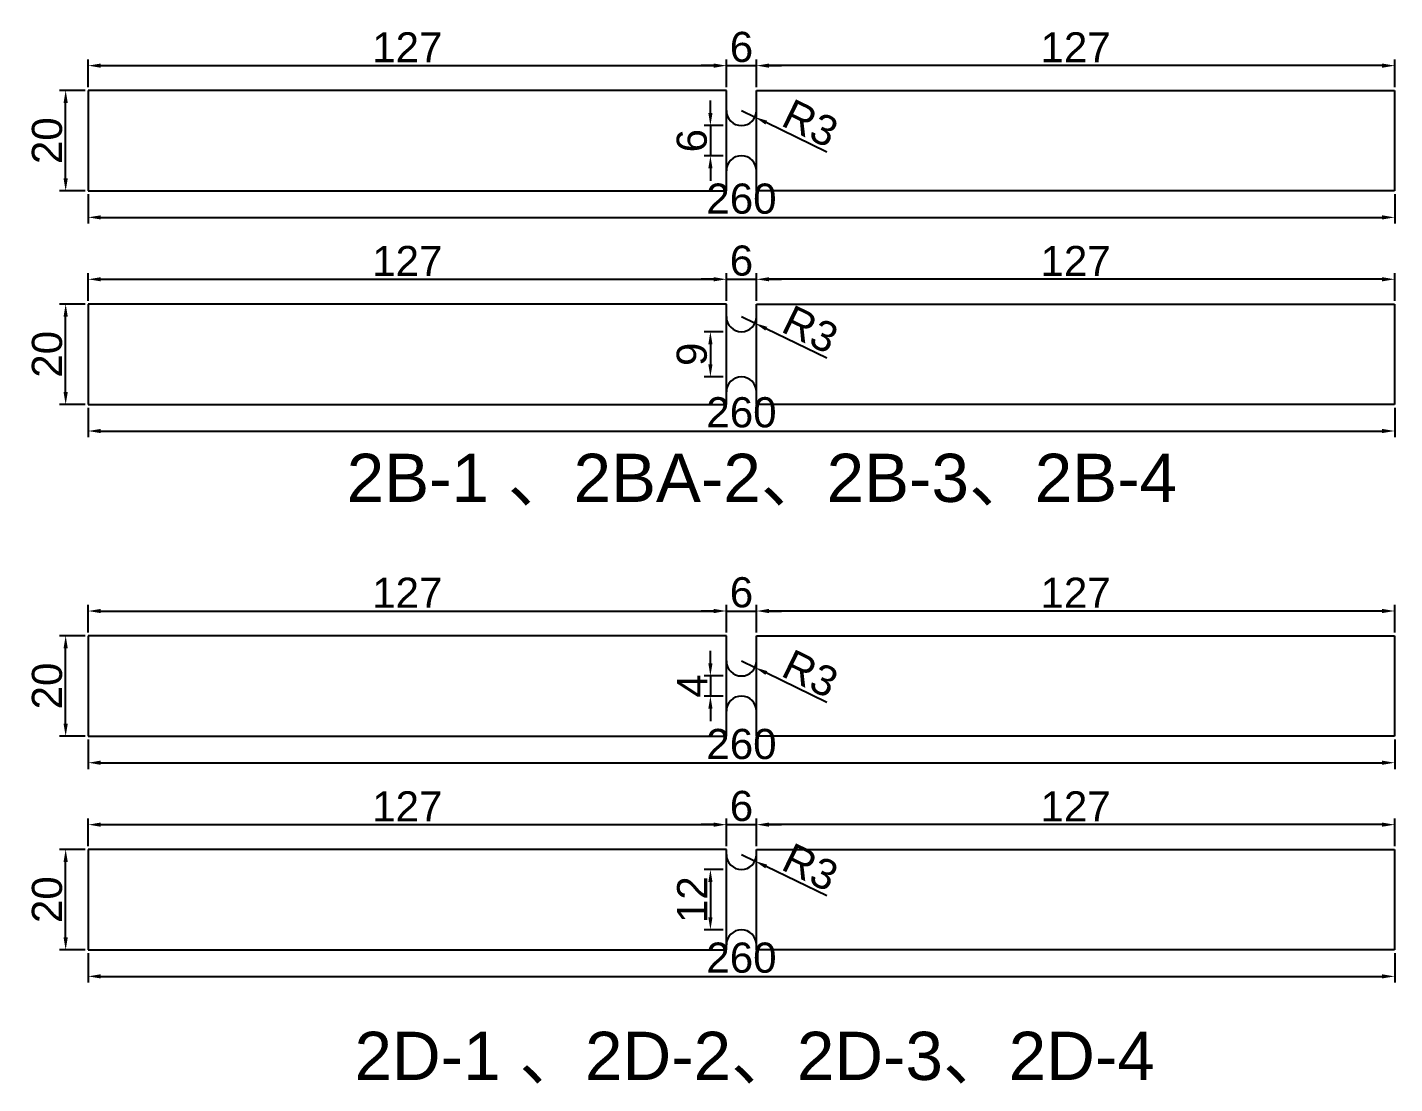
# Model space of a CAD drawing. Header units: millimetres. Extents: x 2230 to 5132, y 147 to 2048.
# Drawn here: x 2686.6 to 2958.7, y 1766.2 to 1976.5 of the extents above; entities that cross this region are included whole.
import ezdxf

# ---------------------------------------------------------------- set-up
doc = ezdxf.new("R2010")
doc.units = ezdxf.units.MM
doc.layers.add('尺寸标注', color=6, linetype='Continuous')
doc.layers.add('标号', color=4, linetype='Continuous')
doc.styles.get("Standard").update_dxf_attribs({"font": 'arial.ttf'})
doc.dimstyles.new('ISO-25-old', dxfattribs={"dimtxt": 6, "dimasz": 2.5, "dimexe": 1.25, "dimexo": 0.625, "dimtad": 1, "dimtxsty": 'Standard', "dimcen": 2.5, "dimadec": 0, "dimazin": 0, "dimtfac": 1, "dimtmove": 0, "dimatfit": 3, "dimfxl": 1, "dimarcsym": 0})

# ---------------------------------------------------------------- blocks, each defined once
blk = doc.blocks.new('*D13')
at = {"layer": 'Defpoints', "color": 0, "transparency": 16777216}
for p in [(2694.26, 1963.9), (2698.75, 1963.9), (2698.75, 1943.9)]:
    blk.add_point(p, dxfattribs=at)
at = {"layer": '尺寸标注', "color": 0, "lineweight": -2, "transparency": 16777216}
for p, q in [((2698.12, 1963.9), (2693.01, 1963.9)), ((2694.26, 1946.4), (2694.26, 1961.4)), ((2698.12, 1943.9), (2693.01, 1943.9))]:
    blk.add_line(p, q, dxfattribs=at)
at = {"layer": '尺寸标注', "color": 0, "transparency": 16777216}
for points in [[(2693.84, 1961.4), (2694.68, 1961.4), (2694.26, 1963.9)], [(2693.84, 1946.4), (2694.68, 1946.4), (2694.26, 1943.9)]]:
    blk.add_solid(points, dxfattribs=at)
at = {"layer": '尺寸标注', "color": 0, "transparency": 16777216, "insert": (2690.57, 1953.9), "char_height": 6, "attachment_point": 5, "rotation": 90}
blk.add_mtext('20', dxfattribs=at)
blk = doc.blocks.new('*D14')
at = {"layer": 'Defpoints', "color": 0, "transparency": 16777216}
for p in [(2825.75, 1956.9), (2822.57, 1950.9), (2825.75, 1950.9)]:
    blk.add_point(p, dxfattribs=at)
at = {"layer": '尺寸标注', "color": 0, "lineweight": -2, "transparency": 16777216}
for p, q in [((2822.57, 1959.4), (2822.57, 1961.9)), ((2825.12, 1956.9), (2821.32, 1956.9)), ((2822.57, 1956.9), (2822.57, 1950.9)), ((2825.12, 1950.9), (2821.32, 1950.9)), ((2822.57, 1948.4), (2822.57, 1945.9))]:
    blk.add_line(p, q, dxfattribs=at)
at = {"layer": '尺寸标注', "color": 0, "transparency": 16777216}
for points in [[(2822.16, 1959.4), (2822.99, 1959.4), (2822.57, 1956.9)], [(2822.16, 1948.4), (2822.99, 1948.4), (2822.57, 1950.9)]]:
    blk.add_solid(points, dxfattribs=at)
at = {"layer": '尺寸标注', "color": 0, "transparency": 16777216, "insert": (2818.89, 1953.9), "char_height": 6, "attachment_point": 5, "rotation": 90}
blk.add_mtext('6', dxfattribs=at)
blk = doc.blocks.new('*D15')
at = {"layer": 'Defpoints', "color": 0, "transparency": 16777216}
for p in [(2828.75, 1959.9), (2831.45, 1958.59)]:
    blk.add_point(p, dxfattribs=at)
at = {"layer": '尺寸标注', "color": 0, "lineweight": -2, "transparency": 16777216}
for p, q in [((2828.75, 1959.9), (2831.45, 1958.59)), ((2845.77, 1951.64), (2833.69, 1957.5))]:
    blk.add_line(p, q, dxfattribs=at)
at = {"layer": '尺寸标注', "color": 0, "transparency": 16777216}
blk.add_solid([(2833.88, 1957.88), (2833.51, 1957.13), (2831.45, 1958.59)], dxfattribs=at)
at = {"layer": '尺寸标注', "color": 0, "transparency": 16777216, "insert": (2842.47, 1957.35), "char_height": 6, "attachment_point": 5, "rotation": 334.116}
blk.add_mtext('R3', dxfattribs=at)
blk = doc.blocks.new('*D17')
at = {"layer": 'Defpoints', "color": 0, "transparency": 16777216}
for p in [(2831.75, 1968.84), (2825.75, 1963.9), (2831.75, 1963.9)]:
    blk.add_point(p, dxfattribs=at)
at = {"layer": '尺寸标注', "color": 0, "lineweight": -2, "transparency": 16777216}
for p, q in [((2823.25, 1968.84), (2820.75, 1968.84)), ((2825.75, 1964.53), (2825.75, 1970.09)), ((2825.75, 1968.84), (2831.75, 1968.84)), ((2831.75, 1964.53), (2831.75, 1970.09)), ((2834.25, 1968.84), (2836.75, 1968.84))]:
    blk.add_line(p, q, dxfattribs=at)
at = {"layer": '尺寸标注', "color": 0, "transparency": 16777216}
for points in [[(2823.25, 1969.26), (2823.25, 1968.42), (2825.75, 1968.84)], [(2834.25, 1969.26), (2834.25, 1968.42), (2831.75, 1968.84)]]:
    blk.add_solid(points, dxfattribs=at)
at = {"layer": '尺寸标注', "color": 0, "transparency": 16777216, "insert": (2828.75, 1972.53), "char_height": 6, "attachment_point": 5}
blk.add_mtext('6', dxfattribs=at)
blk = doc.blocks.new('*D18')
at = {"layer": 'Defpoints', "color": 0, "transparency": 16777216}
for p in [(2694.26, 1921.38), (2698.75, 1921.38), (2698.75, 1901.38)]:
    blk.add_point(p, dxfattribs=at)
at = {"layer": '尺寸标注', "color": 0, "lineweight": -2, "transparency": 16777216}
for p, q in [((2698.12, 1921.38), (2693.01, 1921.38)), ((2694.26, 1903.88), (2694.26, 1918.88)), ((2698.12, 1901.38), (2693.01, 1901.38))]:
    blk.add_line(p, q, dxfattribs=at)
at = {"layer": '尺寸标注', "color": 0, "transparency": 16777216}
for points in [[(2693.84, 1918.88), (2694.68, 1918.88), (2694.26, 1921.38)], [(2693.84, 1903.88), (2694.68, 1903.88), (2694.26, 1901.38)]]:
    blk.add_solid(points, dxfattribs=at)
at = {"layer": '尺寸标注', "color": 0, "transparency": 16777216, "insert": (2690.57, 1911.38), "char_height": 6, "attachment_point": 5, "rotation": 90}
blk.add_mtext('20', dxfattribs=at)
blk = doc.blocks.new('*D19')
at = {"layer": 'Defpoints', "color": 0, "transparency": 16777216}
for p in [(2825.75, 1915.88), (2822.57, 1906.88), (2825.75, 1906.88)]:
    blk.add_point(p, dxfattribs=at)
at = {"layer": '尺寸标注', "color": 0, "lineweight": -2, "transparency": 16777216}
for p, q in [((2825.12, 1915.88), (2821.32, 1915.88)), ((2822.57, 1913.38), (2822.57, 1909.38)), ((2825.12, 1906.88), (2821.32, 1906.88))]:
    blk.add_line(p, q, dxfattribs=at)
at = {"layer": '尺寸标注', "color": 0, "transparency": 16777216}
for points in [[(2822.16, 1913.38), (2822.99, 1913.38), (2822.57, 1915.88)], [(2822.16, 1909.38), (2822.99, 1909.38), (2822.57, 1906.88)]]:
    blk.add_solid(points, dxfattribs=at)
at = {"layer": '尺寸标注', "color": 0, "transparency": 16777216, "insert": (2818.89, 1911.38), "char_height": 6, "attachment_point": 5, "rotation": 90}
blk.add_mtext('9', dxfattribs=at)
blk = doc.blocks.new('*D20')
at = {"layer": 'Defpoints', "color": 0, "transparency": 16777216}
for p in [(2828.75, 1918.88), (2831.45, 1917.57)]:
    blk.add_point(p, dxfattribs=at)
at = {"layer": '尺寸标注', "color": 0, "lineweight": -2, "transparency": 16777216}
for p, q in [((2828.75, 1918.88), (2831.45, 1917.57)), ((2845.77, 1910.62), (2833.69, 1916.48))]:
    blk.add_line(p, q, dxfattribs=at)
at = {"layer": '尺寸标注', "color": 0, "transparency": 16777216}
blk.add_solid([(2833.88, 1916.85), (2833.51, 1916.1), (2831.45, 1917.57)], dxfattribs=at)
at = {"layer": '尺寸标注', "color": 0, "transparency": 16777216, "insert": (2842.47, 1916.32), "char_height": 6, "attachment_point": 5, "rotation": 334.116}
blk.add_mtext('R3', dxfattribs=at)
blk = doc.blocks.new('*D22')
at = {"layer": 'Defpoints', "color": 0, "transparency": 16777216}
for p in [(2831.75, 1926.31), (2825.75, 1921.38), (2831.75, 1921.38)]:
    blk.add_point(p, dxfattribs=at)
at = {"layer": '尺寸标注', "color": 0, "lineweight": -2, "transparency": 16777216}
for p, q in [((2825.75, 1922), (2825.75, 1927.56)), ((2831.75, 1922), (2831.75, 1927.56)), ((2823.25, 1926.31), (2820.75, 1926.31)), ((2825.75, 1926.31), (2831.75, 1926.31)), ((2834.25, 1926.31), (2836.75, 1926.31))]:
    blk.add_line(p, q, dxfattribs=at)
at = {"layer": '尺寸标注', "color": 0, "transparency": 16777216}
for points in [[(2823.25, 1926.73), (2823.25, 1925.9), (2825.75, 1926.31)], [(2834.25, 1926.73), (2834.25, 1925.9), (2831.75, 1926.31)]]:
    blk.add_solid(points, dxfattribs=at)
at = {"layer": '尺寸标注', "color": 0, "transparency": 16777216, "insert": (2828.75, 1930), "char_height": 6, "attachment_point": 5}
blk.add_mtext('6', dxfattribs=at)
blk = doc.blocks.new('*D33')
at = {"layer": 'Defpoints', "color": 0, "transparency": 16777216}
for p in [(2694.26, 1855.35), (2698.75, 1855.35), (2698.75, 1835.35)]:
    blk.add_point(p, dxfattribs=at)
at = {"layer": '尺寸标注', "color": 0, "lineweight": -2, "transparency": 16777216}
for p, q in [((2698.12, 1855.35), (2693.01, 1855.35)), ((2694.26, 1837.85), (2694.26, 1852.85)), ((2698.12, 1835.35), (2693.01, 1835.35))]:
    blk.add_line(p, q, dxfattribs=at)
at = {"layer": '尺寸标注', "color": 0, "transparency": 16777216}
for points in [[(2693.84, 1852.85), (2694.68, 1852.85), (2694.26, 1855.35)], [(2693.84, 1837.85), (2694.68, 1837.85), (2694.26, 1835.35)]]:
    blk.add_solid(points, dxfattribs=at)
at = {"layer": '尺寸标注', "color": 0, "transparency": 16777216, "insert": (2690.57, 1845.35), "char_height": 6, "attachment_point": 5, "rotation": 90}
blk.add_mtext('20', dxfattribs=at)
blk = doc.blocks.new('*D34')
at = {"layer": 'Defpoints', "color": 0, "transparency": 16777216}
for p in [(2825.75, 1847.35), (2822.57, 1843.35), (2825.75, 1843.35)]:
    blk.add_point(p, dxfattribs=at)
at = {"layer": '尺寸标注', "color": 0, "lineweight": -2, "transparency": 16777216}
for p, q in [((2822.57, 1849.85), (2822.57, 1852.35)), ((2825.12, 1847.35), (2821.32, 1847.35)), ((2822.57, 1847.35), (2822.57, 1843.35)), ((2825.12, 1843.35), (2821.32, 1843.35)), ((2822.57, 1840.85), (2822.57, 1838.35))]:
    blk.add_line(p, q, dxfattribs=at)
at = {"layer": '尺寸标注', "color": 0, "transparency": 16777216}
for points in [[(2822.16, 1849.85), (2822.99, 1849.85), (2822.57, 1847.35)], [(2822.16, 1840.85), (2822.99, 1840.85), (2822.57, 1843.35)]]:
    blk.add_solid(points, dxfattribs=at)
at = {"layer": '尺寸标注', "color": 0, "transparency": 16777216, "insert": (2818.95, 1845.35), "char_height": 6, "attachment_point": 5, "rotation": 90}
blk.add_mtext('4', dxfattribs=at)
blk = doc.blocks.new('*D35')
at = {"layer": 'Defpoints', "color": 0, "transparency": 16777216}
for p in [(2828.75, 1850.35), (2831.45, 1849.04)]:
    blk.add_point(p, dxfattribs=at)
at = {"layer": '尺寸标注', "color": 0, "lineweight": -2, "transparency": 16777216}
for p, q in [((2828.75, 1850.35), (2831.45, 1849.04)), ((2845.77, 1842.08), (2833.69, 1847.95))]:
    blk.add_line(p, q, dxfattribs=at)
at = {"layer": '尺寸标注', "color": 0, "transparency": 16777216}
blk.add_solid([(2833.88, 1848.32), (2833.51, 1847.57), (2831.45, 1849.04)], dxfattribs=at)
at = {"layer": '尺寸标注', "color": 0, "transparency": 16777216, "insert": (2842.47, 1847.79), "char_height": 6, "attachment_point": 5, "rotation": 334.116}
blk.add_mtext('R3', dxfattribs=at)
blk = doc.blocks.new('*D37')
at = {"layer": 'Defpoints', "color": 0, "transparency": 16777216}
for p in [(2831.75, 1860.28), (2825.75, 1855.35), (2831.75, 1855.35)]:
    blk.add_point(p, dxfattribs=at)
at = {"layer": '尺寸标注', "color": 0, "lineweight": -2, "transparency": 16777216}
for p, q in [((2825.75, 1855.97), (2825.75, 1861.53)), ((2831.75, 1855.97), (2831.75, 1861.53)), ((2823.25, 1860.28), (2820.75, 1860.28)), ((2825.75, 1860.28), (2831.75, 1860.28)), ((2834.25, 1860.28), (2836.75, 1860.28))]:
    blk.add_line(p, q, dxfattribs=at)
at = {"layer": '尺寸标注', "color": 0, "transparency": 16777216}
for points in [[(2823.25, 1860.7), (2823.25, 1859.86), (2825.75, 1860.28)], [(2834.25, 1860.7), (2834.25, 1859.86), (2831.75, 1860.28)]]:
    blk.add_solid(points, dxfattribs=at)
at = {"layer": '尺寸标注', "color": 0, "transparency": 16777216, "insert": (2828.75, 1863.97), "char_height": 6, "attachment_point": 5}
blk.add_mtext('6', dxfattribs=at)
blk = doc.blocks.new('*D38')
at = {"layer": 'Defpoints', "color": 0, "transparency": 16777216}
for p in [(2694.26, 1812.82), (2698.75, 1812.82), (2698.75, 1792.82)]:
    blk.add_point(p, dxfattribs=at)
at = {"layer": '尺寸标注', "color": 0, "lineweight": -2, "transparency": 16777216}
for p, q in [((2698.12, 1812.82), (2693.01, 1812.82)), ((2694.26, 1795.32), (2694.26, 1810.32)), ((2698.12, 1792.82), (2693.01, 1792.82))]:
    blk.add_line(p, q, dxfattribs=at)
at = {"layer": '尺寸标注', "color": 0, "transparency": 16777216}
for points in [[(2693.84, 1810.32), (2694.68, 1810.32), (2694.26, 1812.82)], [(2693.84, 1795.32), (2694.68, 1795.32), (2694.26, 1792.82)]]:
    blk.add_solid(points, dxfattribs=at)
at = {"layer": '尺寸标注', "color": 0, "transparency": 16777216, "insert": (2690.57, 1802.82), "char_height": 6, "attachment_point": 5, "rotation": 90}
blk.add_mtext('20', dxfattribs=at)
blk = doc.blocks.new('*D39')
at = {"layer": 'Defpoints', "color": 0, "transparency": 16777216}
for p in [(2825.75, 1808.82), (2822.57, 1796.82), (2825.75, 1796.82)]:
    blk.add_point(p, dxfattribs=at)
at = {"layer": '尺寸标注', "color": 0, "lineweight": -2, "transparency": 16777216}
for p, q in [((2825.12, 1808.82), (2821.32, 1808.82)), ((2822.57, 1806.32), (2822.57, 1799.32)), ((2825.12, 1796.82), (2821.32, 1796.82))]:
    blk.add_line(p, q, dxfattribs=at)
at = {"layer": '尺寸标注', "color": 0, "transparency": 16777216}
for points in [[(2822.16, 1806.32), (2822.99, 1806.32), (2822.57, 1808.82)], [(2822.16, 1799.32), (2822.99, 1799.32), (2822.57, 1796.82)]]:
    blk.add_solid(points, dxfattribs=at)
at = {"layer": '尺寸标注', "color": 0, "transparency": 16777216, "insert": (2818.94, 1802.82), "char_height": 6, "attachment_point": 5, "rotation": 90}
blk.add_mtext('12', dxfattribs=at)
blk = doc.blocks.new('*D40')
at = {"layer": 'Defpoints', "color": 0, "transparency": 16777216}
for p in [(2828.75, 1811.82), (2831.45, 1810.51)]:
    blk.add_point(p, dxfattribs=at)
at = {"layer": '尺寸标注', "color": 0, "lineweight": -2, "transparency": 16777216}
for p, q in [((2828.75, 1811.82), (2831.45, 1810.51)), ((2845.77, 1803.56), (2833.69, 1809.42))]:
    blk.add_line(p, q, dxfattribs=at)
at = {"layer": '尺寸标注', "color": 0, "transparency": 16777216}
blk.add_solid([(2833.88, 1809.79), (2833.51, 1809.04), (2831.45, 1810.51)], dxfattribs=at)
at = {"layer": '尺寸标注', "color": 0, "transparency": 16777216, "insert": (2842.47, 1809.26), "char_height": 6, "attachment_point": 5, "rotation": 334.116}
blk.add_mtext('R3', dxfattribs=at)
blk = doc.blocks.new('*D42')
at = {"layer": 'Defpoints', "color": 0, "transparency": 16777216}
for p in [(2831.75, 1817.75), (2825.75, 1812.82), (2831.75, 1812.82)]:
    blk.add_point(p, dxfattribs=at)
at = {"layer": '尺寸标注', "color": 0, "lineweight": -2, "transparency": 16777216}
for p, q in [((2823.25, 1817.75), (2820.75, 1817.75)), ((2825.75, 1813.44), (2825.75, 1819)), ((2825.75, 1817.75), (2831.75, 1817.75)), ((2831.75, 1813.44), (2831.75, 1819)), ((2834.25, 1817.75), (2836.75, 1817.75))]:
    blk.add_line(p, q, dxfattribs=at)
at = {"layer": '尺寸标注', "color": 0, "transparency": 16777216}
for points in [[(2823.25, 1818.17), (2823.25, 1817.34), (2825.75, 1817.75)], [(2834.25, 1818.17), (2834.25, 1817.34), (2831.75, 1817.75)]]:
    blk.add_solid(points, dxfattribs=at)
at = {"layer": '尺寸标注', "color": 0, "transparency": 16777216, "insert": (2828.75, 1821.44), "char_height": 6, "attachment_point": 5}
blk.add_mtext('6', dxfattribs=at)
blk = doc.blocks.new('*D48')
at = {"layer": 'Defpoints', "color": 0, "transparency": 16777216}
for p in [(2825.75, 1968.84), (2698.75, 1963.9), (2825.75, 1963.9)]:
    blk.add_point(p, dxfattribs=at)
at = {"layer": '尺寸标注', "color": 0, "lineweight": -2, "transparency": 16777216}
for p, q in [((2698.75, 1964.53), (2698.75, 1970.09)), ((2701.25, 1968.84), (2823.25, 1968.84)), ((2825.75, 1964.53), (2825.75, 1970.09))]:
    blk.add_line(p, q, dxfattribs=at)
at = {"layer": '尺寸标注', "color": 0, "transparency": 16777216}
for points in [[(2701.25, 1969.26), (2701.25, 1968.42), (2698.75, 1968.84)], [(2823.25, 1969.26), (2823.25, 1968.42), (2825.75, 1968.84)]]:
    blk.add_solid(points, dxfattribs=at)
at = {"layer": '尺寸标注', "color": 0, "transparency": 16777216, "insert": (2762.25, 1972.48), "char_height": 6, "attachment_point": 5}
blk.add_mtext('127', dxfattribs=at)
blk = doc.blocks.new('*D49')
at = {"layer": 'Defpoints', "color": 0, "transparency": 16777216}
for p in [(2831.75, 1968.84), (2831.75, 1963.9), (2958.75, 1963.9)]:
    blk.add_point(p, dxfattribs=at)
at = {"layer": '尺寸标注', "color": 0, "lineweight": -2, "transparency": 16777216}
for p, q in [((2831.75, 1964.53), (2831.75, 1970.09)), ((2956.25, 1968.84), (2834.25, 1968.84)), ((2958.75, 1964.53), (2958.75, 1970.09))]:
    blk.add_line(p, q, dxfattribs=at)
at = {"layer": '尺寸标注', "color": 0, "transparency": 16777216}
for points in [[(2834.25, 1969.26), (2834.25, 1968.42), (2831.75, 1968.84)], [(2956.25, 1969.26), (2956.25, 1968.42), (2958.75, 1968.84)]]:
    blk.add_solid(points, dxfattribs=at)
at = {"layer": '尺寸标注', "color": 0, "transparency": 16777216, "insert": (2895.25, 1972.48), "char_height": 6, "attachment_point": 5}
blk.add_mtext('127', dxfattribs=at)
blk = doc.blocks.new('*D50')
at = {"layer": 'Defpoints', "color": 0, "transparency": 16777216}
for p in [(2698.75, 1943.9), (2958.75, 1943.9), (2958.75, 1938.64)]:
    blk.add_point(p, dxfattribs=at)
at = {"layer": '尺寸标注', "color": 0, "lineweight": -2, "transparency": 16777216}
for p, q in [((2698.75, 1943.28), (2698.75, 1937.39)), ((2958.75, 1943.28), (2958.75, 1937.39)), ((2701.25, 1938.64), (2956.25, 1938.64))]:
    blk.add_line(p, q, dxfattribs=at)
at = {"layer": '尺寸标注', "color": 0, "transparency": 16777216}
for points in [[(2701.25, 1939.05), (2701.25, 1938.22), (2698.75, 1938.64)], [(2956.25, 1939.05), (2956.25, 1938.22), (2958.75, 1938.64)]]:
    blk.add_solid(points, dxfattribs=at)
at = {"layer": '尺寸标注', "color": 0, "transparency": 16777216, "insert": (2828.75, 1942.33), "char_height": 6, "attachment_point": 5}
blk.add_mtext('260', dxfattribs=at)
blk = doc.blocks.new('*D51')
at = {"layer": 'Defpoints', "color": 0, "transparency": 16777216}
for p in [(2825.75, 1926.31), (2698.75, 1921.38), (2825.75, 1921.38)]:
    blk.add_point(p, dxfattribs=at)
at = {"layer": '尺寸标注', "color": 0, "lineweight": -2, "transparency": 16777216}
for p, q in [((2698.75, 1922), (2698.75, 1927.56)), ((2825.75, 1922), (2825.75, 1927.56)), ((2701.25, 1926.31), (2823.25, 1926.31))]:
    blk.add_line(p, q, dxfattribs=at)
at = {"layer": '尺寸标注', "color": 0, "transparency": 16777216}
for points in [[(2701.25, 1926.73), (2701.25, 1925.9), (2698.75, 1926.31)], [(2823.25, 1926.73), (2823.25, 1925.9), (2825.75, 1926.31)]]:
    blk.add_solid(points, dxfattribs=at)
at = {"layer": '尺寸标注', "color": 0, "transparency": 16777216, "insert": (2762.25, 1929.95), "char_height": 6, "attachment_point": 5}
blk.add_mtext('127', dxfattribs=at)
blk = doc.blocks.new('*D52')
at = {"layer": 'Defpoints', "color": 0, "transparency": 16777216}
for p in [(2831.75, 1926.31), (2831.75, 1921.38), (2958.75, 1921.38)]:
    blk.add_point(p, dxfattribs=at)
at = {"layer": '尺寸标注', "color": 0, "lineweight": -2, "transparency": 16777216}
for p, q in [((2831.75, 1922), (2831.75, 1927.56)), ((2958.75, 1922), (2958.75, 1927.56)), ((2956.25, 1926.31), (2834.25, 1926.31))]:
    blk.add_line(p, q, dxfattribs=at)
at = {"layer": '尺寸标注', "color": 0, "transparency": 16777216}
for points in [[(2834.25, 1926.73), (2834.25, 1925.9), (2831.75, 1926.31)], [(2956.25, 1926.73), (2956.25, 1925.9), (2958.75, 1926.31)]]:
    blk.add_solid(points, dxfattribs=at)
at = {"layer": '尺寸标注', "color": 0, "transparency": 16777216, "insert": (2895.25, 1929.95), "char_height": 6, "attachment_point": 5}
blk.add_mtext('127', dxfattribs=at)
blk = doc.blocks.new('*D53')
at = {"layer": 'Defpoints', "color": 0, "transparency": 16777216}
for p in [(2698.75, 1901.38), (2958.75, 1901.38), (2958.75, 1896.11)]:
    blk.add_point(p, dxfattribs=at)
at = {"layer": '尺寸标注', "color": 0, "lineweight": -2, "transparency": 16777216}
for p, q in [((2698.75, 1900.75), (2698.75, 1894.86)), ((2958.75, 1900.75), (2958.75, 1894.86)), ((2701.25, 1896.11), (2956.25, 1896.11))]:
    blk.add_line(p, q, dxfattribs=at)
at = {"layer": '尺寸标注', "color": 0, "transparency": 16777216}
for points in [[(2701.25, 1896.53), (2701.25, 1895.69), (2698.75, 1896.11)], [(2956.25, 1896.53), (2956.25, 1895.69), (2958.75, 1896.11)]]:
    blk.add_solid(points, dxfattribs=at)
at = {"layer": '尺寸标注', "color": 0, "transparency": 16777216, "insert": (2828.75, 1899.8), "char_height": 6, "attachment_point": 5}
blk.add_mtext('260', dxfattribs=at)
blk = doc.blocks.new('*D54')
at = {"layer": 'Defpoints', "color": 0, "transparency": 16777216}
for p in [(2825.75, 1860.28), (2698.75, 1855.35), (2825.75, 1855.35)]:
    blk.add_point(p, dxfattribs=at)
at = {"layer": '尺寸标注', "color": 0, "lineweight": -2, "transparency": 16777216}
for p, q in [((2698.75, 1855.97), (2698.75, 1861.53)), ((2825.75, 1855.97), (2825.75, 1861.53)), ((2701.25, 1860.28), (2823.25, 1860.28))]:
    blk.add_line(p, q, dxfattribs=at)
at = {"layer": '尺寸标注', "color": 0, "transparency": 16777216}
for points in [[(2701.25, 1860.7), (2701.25, 1859.86), (2698.75, 1860.28)], [(2823.25, 1860.7), (2823.25, 1859.86), (2825.75, 1860.28)]]:
    blk.add_solid(points, dxfattribs=at)
at = {"layer": '尺寸标注', "color": 0, "transparency": 16777216, "insert": (2762.25, 1863.92), "char_height": 6, "attachment_point": 5}
blk.add_mtext('127', dxfattribs=at)
blk = doc.blocks.new('*D55')
at = {"layer": 'Defpoints', "color": 0, "transparency": 16777216}
for p in [(2831.75, 1860.28), (2831.75, 1855.35), (2958.75, 1855.35)]:
    blk.add_point(p, dxfattribs=at)
at = {"layer": '尺寸标注', "color": 0, "lineweight": -2, "transparency": 16777216}
for p, q in [((2831.75, 1855.97), (2831.75, 1861.53)), ((2958.75, 1855.97), (2958.75, 1861.53)), ((2956.25, 1860.28), (2834.25, 1860.28))]:
    blk.add_line(p, q, dxfattribs=at)
at = {"layer": '尺寸标注', "color": 0, "transparency": 16777216}
for points in [[(2834.25, 1860.7), (2834.25, 1859.86), (2831.75, 1860.28)], [(2956.25, 1860.7), (2956.25, 1859.86), (2958.75, 1860.28)]]:
    blk.add_solid(points, dxfattribs=at)
at = {"layer": '尺寸标注', "color": 0, "transparency": 16777216, "insert": (2895.25, 1863.92), "char_height": 6, "attachment_point": 5}
blk.add_mtext('127', dxfattribs=at)
blk = doc.blocks.new('*D56')
at = {"layer": 'Defpoints', "color": 0, "transparency": 16777216}
for p in [(2698.75, 1835.35), (2958.75, 1835.35), (2958.75, 1830.08)]:
    blk.add_point(p, dxfattribs=at)
at = {"layer": '尺寸标注', "color": 0, "lineweight": -2, "transparency": 16777216}
for p, q in [((2698.75, 1834.72), (2698.75, 1828.83)), ((2958.75, 1834.72), (2958.75, 1828.83)), ((2701.25, 1830.08), (2956.25, 1830.08))]:
    blk.add_line(p, q, dxfattribs=at)
at = {"layer": '尺寸标注', "color": 0, "transparency": 16777216}
for points in [[(2701.25, 1830.5), (2701.25, 1829.66), (2698.75, 1830.08)], [(2956.25, 1830.5), (2956.25, 1829.66), (2958.75, 1830.08)]]:
    blk.add_solid(points, dxfattribs=at)
at = {"layer": '尺寸标注', "color": 0, "transparency": 16777216, "insert": (2828.75, 1833.77), "char_height": 6, "attachment_point": 5}
blk.add_mtext('260', dxfattribs=at)
blk = doc.blocks.new('*D57')
at = {"layer": 'Defpoints', "color": 0, "transparency": 16777216}
for p in [(2825.75, 1817.75), (2698.75, 1812.82), (2825.75, 1812.82)]:
    blk.add_point(p, dxfattribs=at)
at = {"layer": '尺寸标注', "color": 0, "lineweight": -2, "transparency": 16777216}
for p, q in [((2698.75, 1813.44), (2698.75, 1819)), ((2701.25, 1817.75), (2823.25, 1817.75)), ((2825.75, 1813.44), (2825.75, 1819))]:
    blk.add_line(p, q, dxfattribs=at)
at = {"layer": '尺寸标注', "color": 0, "transparency": 16777216}
for points in [[(2701.25, 1818.17), (2701.25, 1817.34), (2698.75, 1817.75)], [(2823.25, 1818.17), (2823.25, 1817.34), (2825.75, 1817.75)]]:
    blk.add_solid(points, dxfattribs=at)
at = {"layer": '尺寸标注', "color": 0, "transparency": 16777216, "insert": (2762.25, 1821.39), "char_height": 6, "attachment_point": 5}
blk.add_mtext('127', dxfattribs=at)
blk = doc.blocks.new('*D58')
at = {"layer": 'Defpoints', "color": 0, "transparency": 16777216}
for p in [(2831.75, 1817.75), (2831.75, 1812.82), (2958.75, 1812.82)]:
    blk.add_point(p, dxfattribs=at)
at = {"layer": '尺寸标注', "color": 0, "lineweight": -2, "transparency": 16777216}
for p, q in [((2831.75, 1813.44), (2831.75, 1819)), ((2956.25, 1817.75), (2834.25, 1817.75)), ((2958.75, 1813.44), (2958.75, 1819))]:
    blk.add_line(p, q, dxfattribs=at)
at = {"layer": '尺寸标注', "color": 0, "transparency": 16777216}
for points in [[(2834.25, 1818.17), (2834.25, 1817.34), (2831.75, 1817.75)], [(2956.25, 1818.17), (2956.25, 1817.34), (2958.75, 1817.75)]]:
    blk.add_solid(points, dxfattribs=at)
at = {"layer": '尺寸标注', "color": 0, "transparency": 16777216, "insert": (2895.25, 1821.39), "char_height": 6, "attachment_point": 5}
blk.add_mtext('127', dxfattribs=at)
blk = doc.blocks.new('*D59')
at = {"layer": 'Defpoints', "color": 0, "transparency": 16777216}
for p in [(2698.75, 1792.82), (2958.75, 1792.82), (2958.75, 1787.55)]:
    blk.add_point(p, dxfattribs=at)
at = {"layer": '尺寸标注', "color": 0, "lineweight": -2, "transparency": 16777216}
for p, q in [((2698.75, 1792.19), (2698.75, 1786.3)), ((2958.75, 1792.19), (2958.75, 1786.3)), ((2701.25, 1787.55), (2956.25, 1787.55))]:
    blk.add_line(p, q, dxfattribs=at)
at = {"layer": '尺寸标注', "color": 0, "transparency": 16777216}
for points in [[(2701.25, 1787.97), (2701.25, 1787.14), (2698.75, 1787.55)], [(2956.25, 1787.97), (2956.25, 1787.14), (2958.75, 1787.55)]]:
    blk.add_solid(points, dxfattribs=at)
at = {"layer": '尺寸标注', "color": 0, "transparency": 16777216, "insert": (2828.75, 1791.24), "char_height": 6, "attachment_point": 5}
blk.add_mtext('260', dxfattribs=at)

msp = doc.modelspace()

# ---------------------------------------------------------------- linework, layer by layer
for p, q in [((2698.747, 1963.904), (2698.747, 1943.904)), ((2825.747, 1963.904), (2698.747, 1963.904)), ((2825.747, 1943.904), (2825.747, 1963.904)), ((2831.747, 1943.904), (2831.747, 1963.904)), ((2831.747, 1963.904), (2958.747, 1963.904)), ((2958.747, 1963.904), (2958.747, 1943.904)), ((2698.747, 1943.904), (2825.747, 1943.904)), ((2958.747, 1943.904), (2831.747, 1943.904)), ((2698.747, 1921.378), (2698.747, 1901.378)), ((2825.747, 1921.378), (2698.747, 1921.378)), ((2825.747, 1901.378), (2825.747, 1921.378)), ((2831.747, 1901.378), (2831.747, 1921.378)), ((2831.747, 1921.378), (2958.747, 1921.378)), ((2958.747, 1921.378), (2958.747, 1901.378)), ((2698.747, 1901.378), (2825.747, 1901.378)), ((2958.747, 1901.378), (2831.747, 1901.378)), ((2698.747, 1855.346), (2698.747, 1835.346)), ((2825.747, 1855.346), (2698.747, 1855.346)), ((2825.747, 1835.346), (2825.747, 1855.346)), ((2831.747, 1835.346), (2831.747, 1855.346)), ((2831.747, 1855.346), (2958.747, 1855.346)), ((2958.747, 1855.346), (2958.747, 1835.346)), ((2698.747, 1835.346), (2825.747, 1835.346)), ((2958.747, 1835.346), (2831.747, 1835.346)), ((2698.747, 1812.82), (2698.747, 1792.82)), ((2825.747, 1812.82), (2698.747, 1812.82)), ((2825.747, 1792.82), (2825.747, 1812.82)), ((2831.747, 1792.82), (2831.747, 1812.82)), ((2831.747, 1812.82), (2958.747, 1812.82)), ((2958.747, 1812.82), (2958.747, 1792.82)), ((2698.747, 1792.82), (2825.747, 1792.82)), ((2958.747, 1792.82), (2831.747, 1792.82))]:
    msp.add_line(p, q)
for centre, start, end in [((2828.747, 1959.904), 180, 0), ((2828.747, 1947.904), 0, 180), ((2828.747, 1918.878), 180, 0), ((2828.747, 1903.878), 0, 180), ((2828.747, 1850.346), 180, 0), ((2828.747, 1840.346), 0, 180), ((2828.747, 1811.82), 180, 0), ((2828.747, 1793.82), 0, 180)]:
    msp.add_arc(centre, 3, start, end)

# ---------------------------------------------------------------- texts
at = {"layer": '标号', "char_height": 9.6, "attachment_point": 7}
for s, insert in [('2B-1 {\\fSimSun|b0|i0|c134|p2;、}2BA-2{\\fSimSun|b0|i0|c134|p2;、}2B-3{\\fSimSun|b0|i0|c134|p2;、}2B-4', (2750.195, 1881.255)), ('2D-1 {\\fSimSun|b0|i0|c134|p2;、}2D-2{\\fSimSun|b0|i0|c134|p2;、}2D-3{\\fSimSun|b0|i0|c134|p2;、}2D-4', (2751.74, 1766.195))]:
    msp.add_mtext_dynamic_manual_height_columns(s, width=192.35927, gutter_width=12.5, heights=[0], dxfattribs=dict(at, insert=insert))

# ---------------------------------------------------------------- dimensions: what is measured, and where the dimension line sits
at = {"layer": '尺寸标注'}
for p1, p2, distance, picture, middle in [((2698.747, 1963.904), (2825.747, 1963.904), 4.935, '*D48', (2762.247, 1972.476)), ((2825.747, 1963.904), (2831.747, 1963.904), 4.935, '*D17', (2828.747, 1972.527)), ((2958.747, 1963.904), (2831.747, 1963.904), -4.935, '*D49', (2895.247, 1972.476)), ((2698.747, 1943.904), (2698.747, 1963.904), 4.487, '*D13', (2690.572, 1953.904)), ((2825.747, 1956.904), (2825.747, 1950.904), -3.173, '*D14', (2818.885, 1953.904)), ((2698.747, 1943.904), (2958.747, 1943.904), -5.266, '*D50', (2828.747, 1942.327)), ((2698.747, 1921.378), (2825.747, 1921.378), 4.935, '*D51', (2762.247, 1929.95)), ((2825.747, 1921.378), (2831.747, 1921.378), 4.935, '*D22', (2828.747, 1930.001)), ((2958.747, 1921.378), (2831.747, 1921.378), -4.935, '*D52', (2895.247, 1929.95)), ((2698.747, 1901.378), (2698.747, 1921.378), 4.487, '*D18', (2690.572, 1911.378)), ((2825.747, 1915.878), (2825.747, 1906.878), -3.173, '*D19', (2818.885, 1911.378)), ((2698.747, 1901.378), (2958.747, 1901.378), -5.266, '*D53', (2828.747, 1899.8)), ((2698.747, 1855.346), (2825.747, 1855.346), 4.935, '*D54', (2762.247, 1863.918)), ((2825.747, 1855.346), (2831.747, 1855.346), 4.935, '*D37', (2828.747, 1863.97)), ((2958.747, 1855.346), (2831.747, 1855.346), -4.935, '*D55', (2895.247, 1863.918)), ((2698.747, 1835.346), (2698.747, 1855.346), 4.487, '*D33', (2690.572, 1845.346)), ((2698.747, 1835.346), (2958.747, 1835.346), -5.266, '*D56', (2828.747, 1833.769)), ((2698.747, 1812.82), (2825.747, 1812.82), 4.935, '*D57', (2762.247, 1821.392)), ((2825.747, 1812.82), (2831.747, 1812.82), 4.935, '*D42', (2828.747, 1821.443)), ((2958.747, 1812.82), (2831.747, 1812.82), -4.935, '*D58', (2895.247, 1821.392)), ((2698.747, 1792.82), (2698.747, 1812.82), 4.487, '*D38', (2690.572, 1802.82)), ((2825.747, 1808.82), (2825.747, 1796.82), -3.173, '*D39', (2818.936, 1802.82)), ((2698.747, 1792.82), (2958.747, 1792.82), -5.266, '*D59', (2828.747, 1791.242))]:
    dim = msp.add_aligned_dim(p1=p1, p2=p2, distance=distance, dimstyle='ISO-25-old', dxfattribs=at)
    dim.commit()
    dim.dimension.update_dxf_attribs({"geometry": picture, "text_midpoint": middle})
for center, mpoint, picture, middle in [((2828.747, 1959.904), (2831.446, 1958.594), '*D15', (2842.47, 1957.347)), ((2828.747, 1918.878), (2831.446, 1917.568), '*D20', (2842.47, 1916.321)), ((2828.747, 1850.346), (2831.446, 1849.037), '*D35', (2842.47, 1847.79)), ((2828.747, 1811.82), (2831.446, 1810.51), '*D40', (2842.47, 1809.263))]:
    dim = msp.add_radius_dim(center=center, mpoint=mpoint, dimstyle='ISO-25-old', dxfattribs=at)
    dim.commit()
    dim.dimension.update_dxf_attribs({"geometry": picture, "text_midpoint": middle})
dim = msp.add_linear_dim(base=(2822.574, 1843.346), p1=(2825.747, 1847.346), p2=(2825.747, 1843.346), angle=270, dimstyle='ISO-25-old', dxfattribs=at)
dim.commit()
dim.dimension.update_dxf_attribs({"geometry": '*D34', "text_midpoint": (2822.574, 1845.346), "dimtype": 161})

doc.saveas('drawing.dxf')
